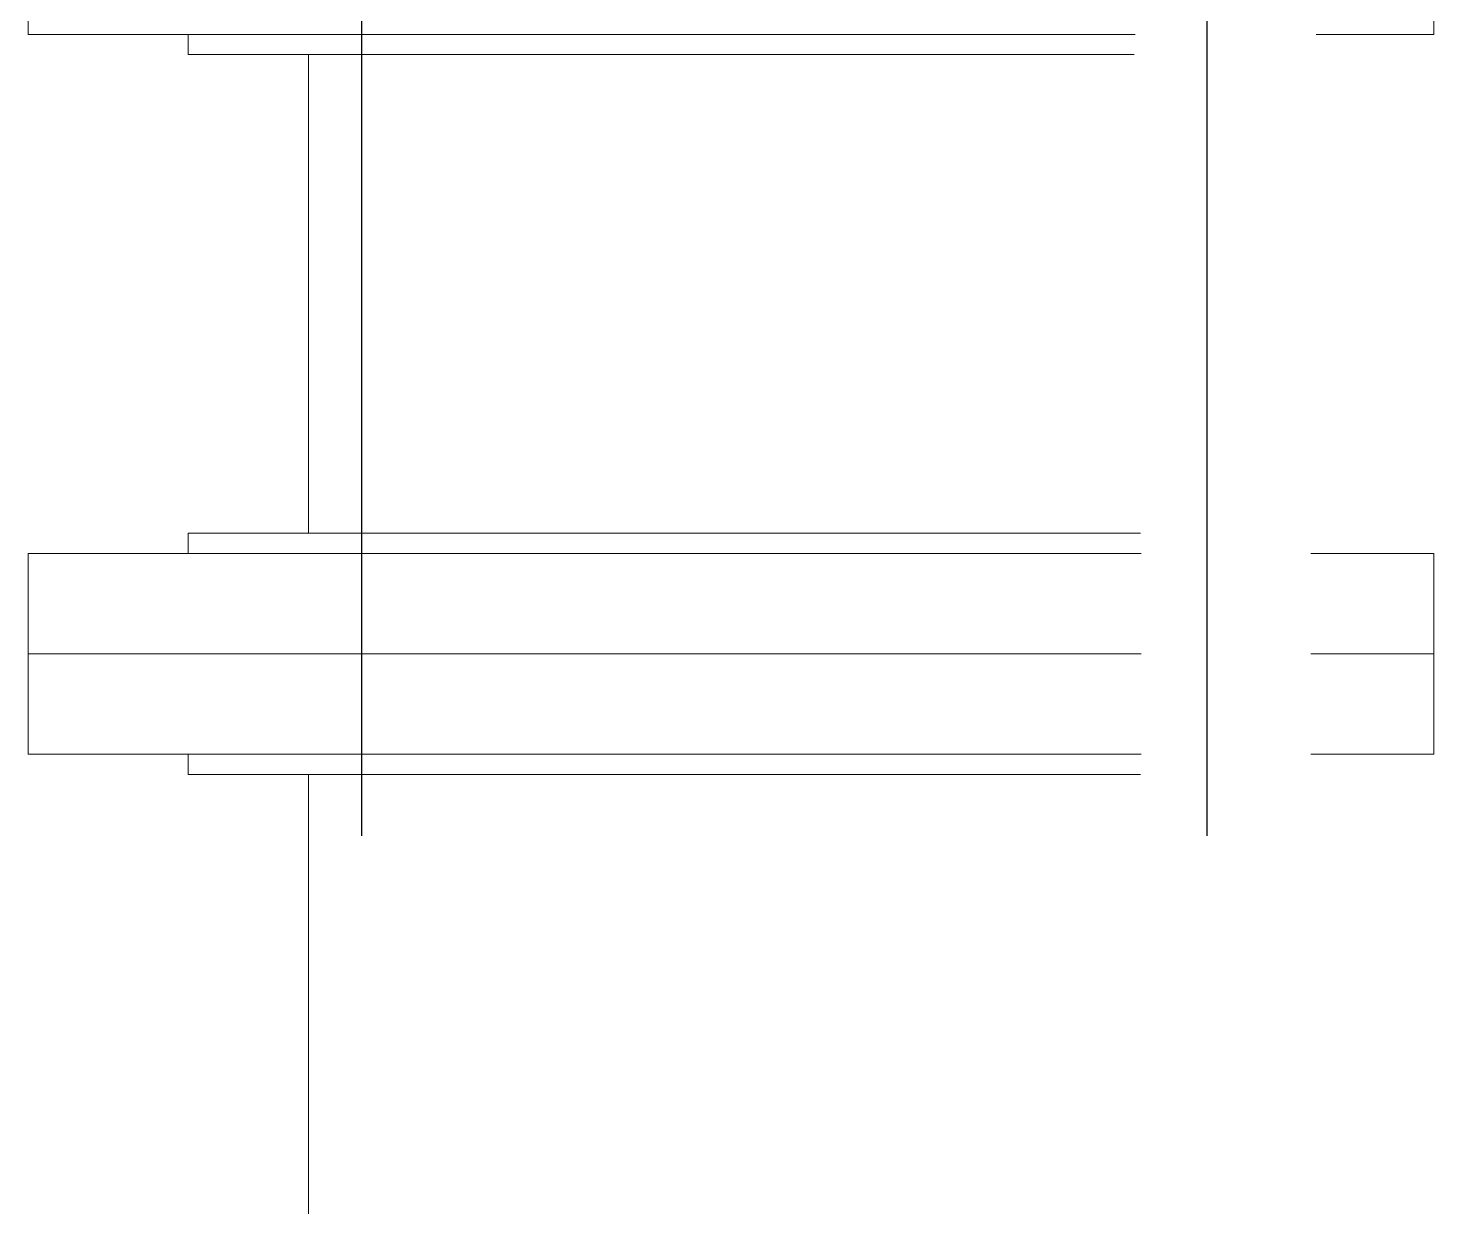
# Model space of a CAD drawing. Extents: x -76427 to 292734, y -42117 to 131250.
# Drawn here: x 12664.3 to 12944.3, y -36857.6 to -36621.5 of the extents above; entities that cross this region are included whole.
import ezdxf

# ---------------------------------------------------------------- set-up
doc = ezdxf.new("R2010")
doc.units = 0
doc.header["$LTSCALE"] = 10
for name, color, linetype, lineweight in [('XFM7P10PV$0$AP5B-SM-08-FNN-300-A(B)-LB1$0$PVAC-SUS管', 252, 'Continuous', 5), ('XFM7P10PV$0$AP5B-SM-08-FNN-300-A(B)-LB1$0$PVAC-SUS管配件', 252, 'Continuous', 5), ('XFM7P10PV$0$AP5B-SM-08-FNN-300-A(B)-LB1$0$管配件', 252, 'Continuous', 5), ('XFM7P10PV-200K$0$AP5B-SM-08-FNN-300-A(B)-LB1$0$PVAC-SUS管', 7, 'Continuous', 5), ('XFM7P10PV-200K$0$AP5B-SM-08-FNN-300-A(B)-LB1$0$PVAC-SUS管配件', 7, 'Continuous', 5), ('XFM7P10PV-200K$0$AP5B-SM-08-FNN-300-A(B)-LB1$0$管配件', 7, 'Continuous', 5)]:
    doc.layers.add(name, color=color, linetype=linetype, lineweight=lineweight)
doc.layers.add('XFM7P10PV$0$U-PV-PIPE-SUS', color=252, linetype='Continuous')
doc.layers.add('XFM7P10PV-200K$0$U-PV-PIPE-SUS', color=200, linetype='Continuous')

# ---------------------------------------------------------------- blocks, each defined once
blk = doc.blocks.new('XFM7P10PV-200K$0$AP5B-SM-08-FNN-300-A(B)-LB1$0$Flange_ JIS 10K - 標準-1515172-LB1-PX-X')
at = {"layer": 'XFM7P10PV-200K$0$AP5B-SM-08-FNN-300-A(B)-LB1$0$管配件', "color": 216, "true_color": 0x800080}
for p, q in [((-4451.89, 15949.631), (-4439.999, 15949.631)), ((-4439.999, 15949.631), (-4432.16, 15949.631)), ((-4428.18, 15949.631), (-4427.992, 15949.631)), ((-4453.999, 15948.286), (-4453.999, 15947.631)), ((-4425.999, 15947.631), (-4425.999, 15948.286)), ((-4439.999, 15947.631), (-4453.999, 15947.631)), ((-4450.814, 15947.631), (-4450.814, 15947.231)), ((-4431.949, 15947.631), (-4439.999, 15947.631)), ((-4425.999, 15947.631), (-4428.343, 15947.631)), ((-4439.999, 15947.231), (-4450.814, 15947.231)), ((-4431.968, 15947.231), (-4439.999, 15947.231))]:
    blk.add_line(p, q, dxfattribs=at)
blk = doc.blocks.new('XFM7P10PV-200K$0$AP5B-SM-08-FNN-300-A(B)-LB1$0$Flange_ JIS 10K - 標準-V22-LB1-PX-X')
at = {"layer": 'XFM7P10PV-200K$0$AP5B-SM-08-FNN-300-A(B)-LB1$0$管配件', "color": 216, "true_color": 0x800080}
for p, q in [((-4450.814, 15937.695), (-4450.814, 15937.295)), ((-4450.814, 15937.695), (-4439.999, 15937.695)), ((-4439.999, 15937.695), (-4431.843, 15937.695)), ((-4453.999, 15937.295), (-4453.999, 15935.295)), ((-4453.999, 15937.295), (-4439.999, 15937.295)), ((-4439.999, 15937.295), (-4431.831, 15937.295)), ((-4428.449, 15937.295), (-4425.999, 15937.295)), ((-4425.999, 15935.295), (-4425.999, 15937.295)), ((-4439.999, 15935.295), (-4453.999, 15935.295)), ((-4431.831, 15935.295), (-4439.999, 15935.295)), ((-4425.999, 15935.295), (-4428.449, 15935.295))]:
    blk.add_line(p, q, dxfattribs=at)
blk = doc.blocks.new('XFM7P10PV-200K$0$AP5B-SM-08-FNN-300-A(B)-LB1$0$Flange_ JIS 10K - 標準-V23-LB1-PX-X')
at = {"layer": 'XFM7P10PV-200K$0$AP5B-SM-08-FNN-300-A(B)-LB1$0$管配件', "color": 216, "true_color": 0x800080}
for p, q in [((-4453.999, 15935.295), (-4453.999, 15933.295)), ((-4453.999, 15935.295), (-4439.999, 15935.295)), ((-4439.999, 15935.295), (-4431.831, 15935.295)), ((-4428.449, 15935.295), (-4425.999, 15935.295)), ((-4425.999, 15933.295), (-4425.999, 15935.295)), ((-4439.999, 15933.295), (-4453.999, 15933.295)), ((-4450.814, 15933.295), (-4450.814, 15932.895)), ((-4431.831, 15933.295), (-4439.999, 15933.295)), ((-4425.999, 15933.295), (-4428.449, 15933.295)), ((-4439.999, 15932.895), (-4450.814, 15932.895)), ((-4431.843, 15932.895), (-4439.999, 15932.895))]:
    blk.add_line(p, q, dxfattribs=at)
blk = doc.blocks.new('XFM7P10PV-200K')
at = {"layer": 'XFM7P10PV-200K$0$AP5B-SM-08-FNN-300-A(B)-LB1$0$PVAC-SUS管', "color": 216, "true_color": 0x800080}
for p, q in [((12720.21, -36626.73, 0), (12720.21, -36722.09, 0)), ((12720.2, -36770.09, 0), (12720.2, -36857.63, 0))]:
    blk.add_line(p, q, dxfattribs=at)
at = {"layer": 'XFM7P10PV-200K$0$U-PV-PIPE-SUS'}
for p, q in [((12730.84, -36782.37), (12730.84, -36114.29)), ((12899.14, -36114.29), (12899.14, -36782.37))]:
    blk.add_line(p, q, dxfattribs=at)
at = {"layer": 'XFM7P10PV-200K$0$AP5B-SM-08-FNN-300-A(B)-LB1$0$PVAC-SUS管配件', "color": 216, "true_color": 0x800080, "xscale": 10, "yscale": 10, "zscale": 10}
for name in ['XFM7P10PV-200K$0$AP5B-SM-08-FNN-300-A(B)-LB1$0$Flange_ JIS 10K - 標準-1515172-LB1-PX-X', 'XFM7P10PV-200K$0$AP5B-SM-08-FNN-300-A(B)-LB1$0$Flange_ JIS 10K - 標準-V22-LB1-PX-X', 'XFM7P10PV-200K$0$AP5B-SM-08-FNN-300-A(B)-LB1$0$Flange_ JIS 10K - 標準-V23-LB1-PX-X']:
    blk.add_blockref(name, (57204.34, -196099.04, 0), dxfattribs=at)
blk = doc.blocks.new('XFM7P10PV$0$AP5B-SM-08-FNN-300-A(B)-LB1$0$Flange_ JIS 10K - 標準-1515172-LB1-PX-X')
at = {"layer": 'XFM7P10PV$0$AP5B-SM-08-FNN-300-A(B)-LB1$0$管配件', "color": 216, "true_color": 0x800080}
for p, q in [((-4451.89, 15949.631), (-4439.999, 15949.631)), ((-4439.999, 15949.631), (-4432.16, 15949.631)), ((-4428.18, 15949.631), (-4427.992, 15949.631)), ((-4453.999, 15948.286), (-4453.999, 15947.631)), ((-4425.999, 15947.631), (-4425.999, 15948.286)), ((-4439.999, 15947.631), (-4453.999, 15947.631)), ((-4450.814, 15947.631), (-4450.814, 15947.231)), ((-4431.949, 15947.631), (-4439.999, 15947.631)), ((-4425.999, 15947.631), (-4428.343, 15947.631)), ((-4439.999, 15947.231), (-4450.814, 15947.231)), ((-4431.968, 15947.231), (-4439.999, 15947.231))]:
    blk.add_line(p, q, dxfattribs=at)
blk = doc.blocks.new('XFM7P10PV$0$AP5B-SM-08-FNN-300-A(B)-LB1$0$Flange_ JIS 10K - 標準-V22-LB1-PX-X')
at = {"layer": 'XFM7P10PV$0$AP5B-SM-08-FNN-300-A(B)-LB1$0$管配件', "color": 216, "true_color": 0x800080}
for p, q in [((-4450.814, 15937.695), (-4450.814, 15937.295)), ((-4450.814, 15937.695), (-4439.999, 15937.695)), ((-4439.999, 15937.695), (-4431.843, 15937.695)), ((-4453.999, 15937.295), (-4453.999, 15935.295)), ((-4453.999, 15937.295), (-4439.999, 15937.295)), ((-4439.999, 15937.295), (-4431.831, 15937.295)), ((-4428.449, 15937.295), (-4425.999, 15937.295)), ((-4425.999, 15935.295), (-4425.999, 15937.295)), ((-4439.999, 15935.295), (-4453.999, 15935.295)), ((-4431.831, 15935.295), (-4439.999, 15935.295)), ((-4425.999, 15935.295), (-4428.449, 15935.295))]:
    blk.add_line(p, q, dxfattribs=at)
blk = doc.blocks.new('XFM7P10PV$0$AP5B-SM-08-FNN-300-A(B)-LB1$0$Flange_ JIS 10K - 標準-V23-LB1-PX-X')
at = {"layer": 'XFM7P10PV$0$AP5B-SM-08-FNN-300-A(B)-LB1$0$管配件', "color": 216, "true_color": 0x800080}
for p, q in [((-4453.999, 15935.295), (-4453.999, 15933.295)), ((-4453.999, 15935.295), (-4439.999, 15935.295)), ((-4439.999, 15935.295), (-4431.831, 15935.295)), ((-4428.449, 15935.295), (-4425.999, 15935.295)), ((-4425.999, 15933.295), (-4425.999, 15935.295)), ((-4439.999, 15933.295), (-4453.999, 15933.295)), ((-4450.814, 15933.295), (-4450.814, 15932.895)), ((-4431.831, 15933.295), (-4439.999, 15933.295)), ((-4425.999, 15933.295), (-4428.449, 15933.295)), ((-4439.999, 15932.895), (-4450.814, 15932.895)), ((-4431.843, 15932.895), (-4439.999, 15932.895))]:
    blk.add_line(p, q, dxfattribs=at)
blk = doc.blocks.new('XFM7P10PV')
at = {"layer": 'XFM7P10PV$0$AP5B-SM-08-FNN-300-A(B)-LB1$0$PVAC-SUS管', "color": 216, "true_color": 0x800080}
for p, q in [((12720.21, -36626.73, 0), (12720.21, -36722.09, 0)), ((12720.2, -36770.09, 0), (12720.2, -36857.63, 0))]:
    blk.add_line(p, q, dxfattribs=at)
at = {"layer": 'XFM7P10PV$0$U-PV-PIPE-SUS'}
for p, q in [((12730.84, -36782.37), (12730.84, -36114.29)), ((12899.14, -36114.29), (12899.14, -36782.37))]:
    blk.add_line(p, q, dxfattribs=at)
at = {"layer": 'XFM7P10PV$0$AP5B-SM-08-FNN-300-A(B)-LB1$0$PVAC-SUS管配件', "color": 216, "true_color": 0x800080, "xscale": 10, "yscale": 10, "zscale": 10}
for name in ['XFM7P10PV$0$AP5B-SM-08-FNN-300-A(B)-LB1$0$Flange_ JIS 10K - 標準-1515172-LB1-PX-X', 'XFM7P10PV$0$AP5B-SM-08-FNN-300-A(B)-LB1$0$Flange_ JIS 10K - 標準-V22-LB1-PX-X', 'XFM7P10PV$0$AP5B-SM-08-FNN-300-A(B)-LB1$0$Flange_ JIS 10K - 標準-V23-LB1-PX-X']:
    blk.add_blockref(name, (57204.34, -196099.04, 0), dxfattribs=at)

msp = doc.modelspace()

# ---------------------------------------------------------------- block references
for name in ['XFM7P10PV', 'XFM7P10PV-200K']:
    msp.add_blockref(name, (0, 0))

doc.saveas('drawing.dxf')
